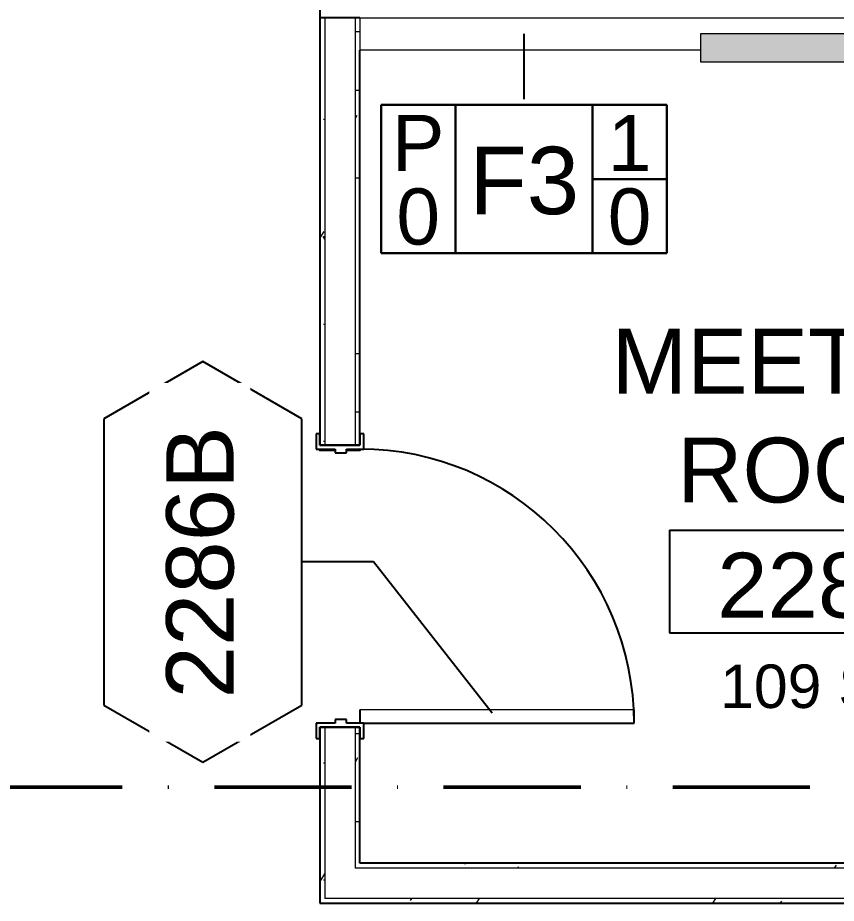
# Model space of a CAD drawing. Header units: inches. Extents: x -1132 to 5570, y -1986 to 4304.
# Drawn here: x 2788.5 to 2896, y -575.2 to -459 of the extents above; entities that cross this region are included whole.
import ezdxf

# ---------------------------------------------------------------- set-up
doc = ezdxf.new("R2010")
doc.units = ezdxf.units.IN
doc.header["$LTSCALE"] = 96
doc.header["$MEASUREMENT"] = 0
doc.linetypes.add('Dash Dot 3_16_', pattern=[0.3125, 0.1875, -0.0625, 0, -0.0625])
doc.layers.get('0').update_dxf_attribs({"linetype": 'CONTINUOUS'})
for name, color, linetype, lineweight in [('101013_EX_MER-02_dwg', 8, 'CONTINUOUS', 13), ('A-ANNO-SYMB', 150, 'CONTINUOUS', 13), ('A-AREA-IDEN', 2, 'CONTINUOUS', 25), ('A-DETL', 90, 'CONTINUOUS', 13), ('A-DETL-GENF', 92, 'CONTINUOUS', 25), ('A-DOOR-IDEN', 31, 'CONTINUOUS', 25), ('A-WALL', 113, 'CONTINUOUS', 18), ('A-WALL-IDEN', 211, 'CONTINUOUS', 25), ('A-WALL-PATT', 111, 'CONTINUOUS', 25), ('I-WALL', 2, 'CONTINUOUS', 18)]:
    doc.layers.add(name, color=color, linetype=linetype, lineweight=lineweight)
doc.layers.add('A-DOOR', color=2, linetype='CONTINUOUS')
doc.layers.add('A-WALL-FULL', color=6, linetype='CONTINUOUS')
doc.styles.add('Arial_1', font='arial.ttf', dxfattribs={"height": 8.851796})
doc.styles.add('Arial_2', font='arial.ttf', dxfattribs={"height": 7.376497})
doc.styles.add('Swis721 BT', font='swiss.ttf', dxfattribs={"height": 8.514638})
doc.styles.add('Swis721 Ex BT', font='swisse.ttf', dxfattribs={"height": 5.705972})
pattern_1 = [(0, (-36, 0), (15.36, 3.84), [1.267, -10.253, 1.267, -10.253, -61.44]), (0, (-36, 0), (15.36, 3.84), [-23.04, 1.267, -21.773, 1.267, -10.253, -26.88]), (0, (-36, 0), (15.36, 3.84), [-57.6, 1.267, -6.413, 1.267, -17.933]), (120, (-30.24, 1.92), (-11.0055376, 11.38215), [1.267, -10.253, 1.267, -10.253, -61.44]), (120, (-30.24, 1.92), (-11.0055376, 11.38215), [-23.04, 1.267, -21.773, 1.267, -10.253, -26.88]), (120, (-30.24, 1.92), (-11.0055376, 11.38215), [-57.6, 1.267, -6.413, 1.267, -17.933]), (240, (-28.32, 9.6), (-4.3544624, -15.22215), [1.267, -10.253, 1.267, -10.253, -61.44]), (240, (-28.32, 9.6), (-4.3544624, -15.22215), [-23.04, 1.267, -21.773, 1.267, -10.253, -26.88]), (240, (-28.32, 9.6), (-4.3544624, -15.22215), [-57.6, 1.267, -6.413, 1.267, -17.933])]

# ---------------------------------------------------------------- blocks, each defined once
blk = doc.blocks.new('101013_EX_MER-02_dwg-1452792-2ND FLR PLAN - EAST WING')
at = {"layer": 'A-WALL-FULL', "color": 9, "flags": 128}
for points in [[(2924.89, 1707.17), (2922.89, 1707.17), (2922.89, 1707.34)], [(2928.14, 1707.34), (2928.14, 1707.17), (2926.39, 1707.17)]]:
    blk.add_lwpolyline(points, dxfattribs=at)
blk = doc.blocks.new('Interior-Sgl - 3_-0_ x 7_-0_ - Flush-2577933-2ND FLR PLAN - EAST WING')
at = {"layer": 'A-DETL'}
blk.add_line((22.25, 38.625), (22.25, 2.625), dxfattribs=at)
at = {"layer": 'A-DOOR', "color": 8, "lineweight": 25}
for p, q in [((24, 38.625), (22.25, 38.625)), ((24, 3.125), (24, 38.625)), ((-12, 3.125), (-14, 3.125)), ((-14, 3.125), (-14, 2.625)), ((-14, 2.625), (-12.5, 2.625)), ((-12.5, 2.625), (-12.5, -2.625)), ((-12, 0.875), (-12, 3.125)), ((22.25, 2.625), (24, 2.625)), ((26, 3.125), (24, 3.125)), ((24, 3.125), (24, 0.875)), ((24.5, -2.625), (24.5, 2.625)), ((24.5, 2.625), (26, 2.625)), ((26, 2.625), (26, 3.125)), ((-11.5, 0.875), (-12, 0.875)), ((-11.5, -0.625), (-11.5, 0.875)), ((24, 0.875), (23.5, 0.875)), ((23.5, 0.875), (23.5, -0.625)), ((-12, -3.125), (-12, -0.625)), ((-12, -0.625), (-11.5, -0.625)), ((23.5, -0.625), (24, -0.625)), ((24, -0.625), (24, -3.125)), ((-12.5, -2.625), (-14, -2.625)), ((-14, -2.625), (-14, -3.125)), ((-14, -3.125), (-12, -3.125)), ((24, -3.125), (26, -3.125)), ((26, -2.625), (24.5, -2.625)), ((26, -3.125), (26, -2.625))]:
    blk.add_line(p, q, dxfattribs=at)
at = {"layer": 'A-DOOR', "color": 55}
blk.add_arc((24, 2.625), 36, 90, 180, dxfattribs=at)
blk = doc.blocks.new('Tag - Room - Name _ Number-511422-2ND FLR PLAN - EAST WING')
at = {"layer": 'A-AREA-IDEN'}
for p, q in [((-0.2081, -0.0229), (-0.2081, -0.1635)), ((-0.2081, -0.0229), (0.1981, -0.0229)), ((0.1981, -0.0229), (0.1981, -0.1635)), ((-0.2081, -0.1635), (0.1981, -0.1635))]:
    blk.add_line(p, q, dxfattribs=at)
blk = doc.blocks.new('Tag-Door - Tag-Door-146303-2ND FLR PLAN - EAST WING')
at = {"layer": 'A-DOOR-IDEN'}
for p, q in [((-0.0006, 0.2749), (-0.1359, 0.1968)), ((0.1347, 0.1968), (-0.0006, 0.2749)), ((-0.1359, 0.1968), (-0.1359, -0.195)), ((0.1347, -0.195), (0.1347, 0.1968)), ((-0.1359, -0.195), (-0.0006, -0.2731)), ((-0.0006, -0.2731), (0.1347, -0.195))]:
    blk.add_line(p, q, dxfattribs=at)
blk = doc.blocks.new('Tag-Wall - Standard-1146418-2ND FLR PLAN - EAST WING')
at = {"layer": 'A-WALL-IDEN'}
for p, q in [((-0.0937, 0.1172), (-0.1953, 0.1172)), ((-0.1953, 0.1172), (-0.1953, -0.0859)), ((-0.1953, -0.0859), (-0.1953, 0.1172)), ((-0.1953, 0.1172), (0.1953, 0.1172)), ((-0.0937, -0.0859), (-0.0937, 0.1172)), ((0.0938, 0.1172), (-0.0937, 0.1172)), ((-0.0937, 0.1172), (-0.0937, -0.0859)), ((0.0938, -0.0859), (0.0938, 0.1172)), ((0.1953, 0.1172), (0.0938, 0.1172)), ((0.0938, 0.1172), (0.0938, 0.0156)), ((0.1953, 0.1172), (0.1953, -0.0859)), ((0.1953, 0.0156), (0.1953, 0.1172)), ((0.1953, 0.0156), (0.0938, 0.0156)), ((0.0938, 0.0156), (0.0938, -0.0859)), ((0.0938, 0.0156), (0.1953, 0.0156)), ((0.1953, -0.0859), (0.1953, 0.0156)), ((-0.1953, -0.0859), (-0.0937, -0.0859)), ((0.1953, -0.0859), (-0.1953, -0.0859)), ((-0.0937, -0.0859), (0.0938, -0.0859)), ((0.0938, -0.0859), (0.1953, -0.0859))]:
    blk.add_line(p, q, dxfattribs=at)
blk = doc.blocks.new('block')
at = {"layer": 'A-DETL-GENF'}
blk.add_hatch(color=7, dxfattribs=at).paths.add_polyline_path([(2972.87032614, 1758.15938884), (3030.37032614, 1758.15938884), (3030.37032614, 1761.83289808), (2972.87032614, 1761.83289808), (2972.87032614, 1761.02056073)], flags=0)
at = {"layer": 'A-WALL-PATT', "lineweight": 13}
h = blk.add_hatch(dxfattribs=at)
h.set_pattern_fill('FP_1', color=250, style=0, pattern_type=2)
h.set_pattern_definition(pattern_1)
h.paths.add_polyline_path([(2923.51715569, 1647.71244712), (2923.51715569, 1670.83744712), (2922.89215569, 1670.83744712), (2922.89215569, 1647.71244712)], flags=0)
h.paths.add_polyline_path([(2923.51715569, 1707.83744712), (2923.51715569, 1763.9579197), (2922.89215569, 1763.9579197), (2922.89215569, 1707.83744712)], flags=0)
h = blk.add_hatch(dxfattribs=at)
h.set_pattern_fill('FP_1', color=250, style=0, pattern_type=2)
h.set_pattern_definition(pattern_1)
h.paths.add_polyline_path([(2927.51715569, 1652.33744712), (2928.14215569, 1652.33744712), (2928.14215569, 1670.83744712), (2927.51715569, 1670.83744712)], flags=0)
h.paths.add_polyline_path([(2928.14215569, 1707.83744712), (2928.14215569, 1763.95789808), (2927.51715569, 1763.95789808), (2927.51715569, 1707.83744712)], flags=0)
h = blk.add_hatch(dxfattribs=at)
h.set_pattern_fill('FP_1', color=250, style=0, pattern_type=2)
h.set_pattern_definition(pattern_1)
h.paths.add_polyline_path([(3076.27196194, 1652.33744712), (3076.27196194, 1652.96244712), (2928.14215569, 1652.96244712), (2928.14215569, 1652.33744712), (3032.56957933, 1652.33744712)], flags=0)
h = blk.add_hatch(dxfattribs=at)
h.set_pattern_fill('FP_1', color=250, style=0, pattern_type=2)
h.set_pattern_definition(pattern_1)
h.paths.add_polyline_path([(3080.89696194, 1647.71244712), (3080.89696194, 1648.33744712), (2923.51715569, 1648.33744712), (2923.51715569, 1647.71244712), (3032.56957933, 1647.71244712)], flags=0)
at = {"layer": 'A-ANNO-SYMB', "linetype": 'Dash Dot 3_16_', "lineweight": 50}
blk.add_line((3438.73108718, 1662.93446958), (2798.16748886, 1662.93446958), dxfattribs=at)
at = {"layer": 'A-DETL'}
for p, q in [((3030.37032614, 1761.83289808), (2972.87032614, 1761.83289808)), ((2972.87032614, 1761.83289808), (2972.87032614, 1758.15938884)), ((2972.87032614, 1758.15938884), (3030.37032614, 1758.15938884))]:
    blk.add_line(p, q, dxfattribs=at)
at = {"layer": 'A-DOOR-IDEN'}
for p, q in [((2929.90338359, 1692.52107914), (2920.49706519, 1692.52107914)), ((2945.50485566, 1672.65329079), (2929.90338359, 1692.52107914))]:
    blk.add_line(p, q, dxfattribs=at)
at = {"layer": 'A-WALL', "color": 55}
for p, q in [((2923.51715569, 1763.9579197), (2923.51715569, 1707.83744712)), ((2927.51715569, 1763.9579197), (2927.51715569, 1707.83744712)), ((2923.51715569, 1670.83744712), (2923.51715569, 1648.33744712)), ((2927.51715569, 1670.83744712), (2927.51715569, 1652.33744712)), ((3076.27196194, 1652.33744712), (2927.51715569, 1652.33744712)), ((3080.27196194, 1648.33744712), (2923.51715569, 1648.33744712))]:
    blk.add_line(p, q, dxfattribs=at)
at = {"layer": 'A-WALL-IDEN'}
blk.add_line((2949.67783225, 1761.83289808), (2949.67783225, 1753.28663246), dxfattribs=at)
at = {"layer": 'I-WALL', "color": 8, "lineweight": 25}
for p, q in [((2922.89215569, 1870.55787019), (2922.89215569, 1707.83744712)), ((2928.14215569, 1763.9579197), (2922.89215569, 1763.9579197)), ((2928.14215569, 1707.83744712), (2928.14215569, 1759.70789808)), ((2922.89215569, 1707.83744712), (2928.14215569, 1707.83744712)), ((2928.14215569, 1670.83744712), (2922.89215569, 1670.83744712)), ((2922.89215569, 1670.83744712), (2922.89215569, 1647.71244712)), ((2928.14215569, 1652.96244712), (2928.14215569, 1670.83744712)), ((3075.64696194, 1652.96244712), (2928.14215569, 1652.96244712)), ((2922.89215569, 1647.71244712), (3080.89696194, 1647.71244712))]:
    blk.add_line(p, q, dxfattribs=at)
at = {"layer": 'I-WALL'}
for p, q in [((2928.14215569, 1763.95789808), (3075.64696194, 1763.95789808)), ((2928.14215569, 1763.95789808), (2928.14215569, 1759.70789808)), ((2972.87032614, 1759.70789808), (2928.14215569, 1759.70789808))]:
    blk.add_line(p, q, dxfattribs=at)
at = {"layer": '101013_EX_MER-02_dwg', "color": 9}
blk.add_blockref('101013_EX_MER-02_dwg-1452792-2ND FLR PLAN - EAST WING', (0.0064709, 0.00000725), dxfattribs=at)
at = {"layer": 'A-AREA-IDEN', "xscale": 95.99999999999994, "yscale": 95.99999999999994, "zscale": 95.99999999999994}
blk.add_blockref('Tag - Room - Name _ Number-511422-2ND FLR PLAN - EAST WING', (2988.75405933, 1698.8975312), dxfattribs=at)
at = {"layer": 'A-DOOR', "rotation": 270}
blk.add_blockref('Interior-Sgl - 3_-0_ x 7_-0_ - Flush-2577933-2ND FLR PLAN - EAST WING', (2925.51715569, 1695.33744712), dxfattribs=at)
at = {"layer": 'A-DOOR-IDEN', "xscale": 95.99999999999994, "yscale": 95.99999999999994, "zscale": 95.99999999999994}
blk.add_blockref('Tag-Door - Tag-Door-146303-2ND FLR PLAN - EAST WING', (2907.56587376, 1692.43414131), dxfattribs=at)
at = {"layer": 'A-WALL-IDEN', "xscale": 95.99999999999994, "yscale": 95.99999999999994, "zscale": 95.99999999999994}
blk.add_blockref('Tag-Wall - Standard-1146418-2ND FLR PLAN - EAST WING', (2949.67783225, 1741.28663246), dxfattribs=at)
at = {"layer": 'A-AREA-IDEN', "lineweight": 13, "attachment_point": 2}
for s, insert, char_height, width, line_spacing_factor, style in [('MEETING\\PROOM', (2988.28424695, 1723.12713724), 8.514637904, 62.856, 1.00667, 'Swis721 BT'), ('2286', (2988.28424695, 1693.72600492), 8.514637904, 31.104, 1.00667, 'Swis721 BT'), ('109 SF', (2988.28424695, 1679.0575264), 5.705972435, 34.992, 0.985809, 'Swis721 Ex BT')]:
    blk.add_mtext(s, dxfattribs=dict(at, insert=insert, char_height=char_height, width=width, line_spacing_factor=line_spacing_factor, style=style))
at = {"layer": 'A-WALL-IDEN', "lineweight": 13, "attachment_point": 2, "line_spacing_factor": 0.938532}
for s, insert, char_height, width, style in [('P', (2935.79345061, 1751.19667773), 7.37649701, 8.19, 'Arial_2'), ('1', (2963.54345061, 1751.19667773), 7.37649701, 6.84, 'Arial_2'), ('F3', (2949.71125292, 1747.01998189), 8.851796407, 17.172, 'Arial_1'), ('0', (2935.79345061, 1741.55342184), 7.37649701, 6.84, 'Arial_2'), ('0', (2963.54345061, 1741.55342184), 7.37649701, 6.84, 'Arial_2')]:
    blk.add_mtext(s, dxfattribs=dict(at, insert=insert, char_height=char_height, width=width, style=style))
at = {"layer": 'A-DOOR-IDEN', "lineweight": 13, "insert": (2902.6983722, 1692.47527222), "char_height": 8.851796407, "width": 42.66, "attachment_point": 2, "rotation": 90, "line_spacing_factor": 0.938532, "style": 'Arial_1', "bg_fill": 3, "box_fill_scale": 1.25, "bg_fill_color": 0, "bg_fill_transparency": 0}
blk.add_mtext('2286B', dxfattribs=at)

msp = doc.modelspace()

# ---------------------------------------------------------------- block references
msp.add_blockref('block', (-94.69, -2222.93))

doc.saveas('drawing.dxf')
